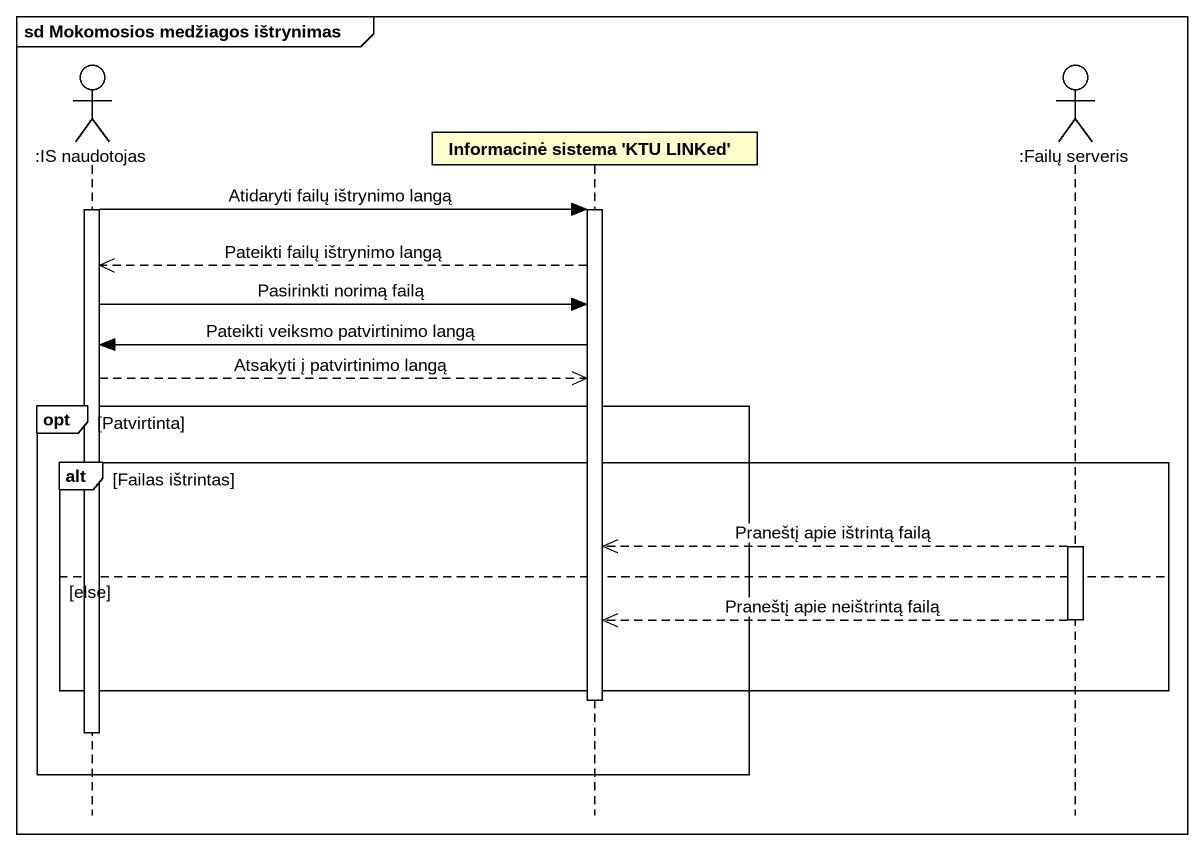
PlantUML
@startuml
mainframe sd Mokomosios medžiagos ištrynimas
hide footbox
actor ":IS naudotojas" as IS_naudotojas
participant "Informacinė sistema 'KTU LINKed'" as Informacinė_sistema_KTU
actor ":Failų serveris" as Failų_serveris

activate IS_naudotojas
IS_naudotojas -> Informacinė_sistema_KTU : Atidaryti failų ištrynimo langą
activate Informacinė_sistema_KTU
Informacinė_sistema_KTU -->> IS_naudotojas : Pateikti failų ištrynimo langą
IS_naudotojas -> Informacinė_sistema_KTU : Pasirinkti norimą failą
Informacinė_sistema_KTU -> IS_naudotojas : Pateikti veiksmo patvirtinimo langą
IS_naudotojas -->> Informacinė_sistema_KTU : Atsakyti į patvirtinimo langą
opt Patvirtinta
  alt Failas ištrintas
    activate Failų_serveris
    Failų_serveris -->> Informacinė_sistema_KTU : Praneštį apie ištrintą failą
  else else
    Failų_serveris -->> Informacinė_sistema_KTU : Praneštį apie neištrintą failą
    deactivate Failų_serveris
  end
  deactivate Informacinė_sistema_KTU
  deactivate IS_naudotojas
end
@enduml
